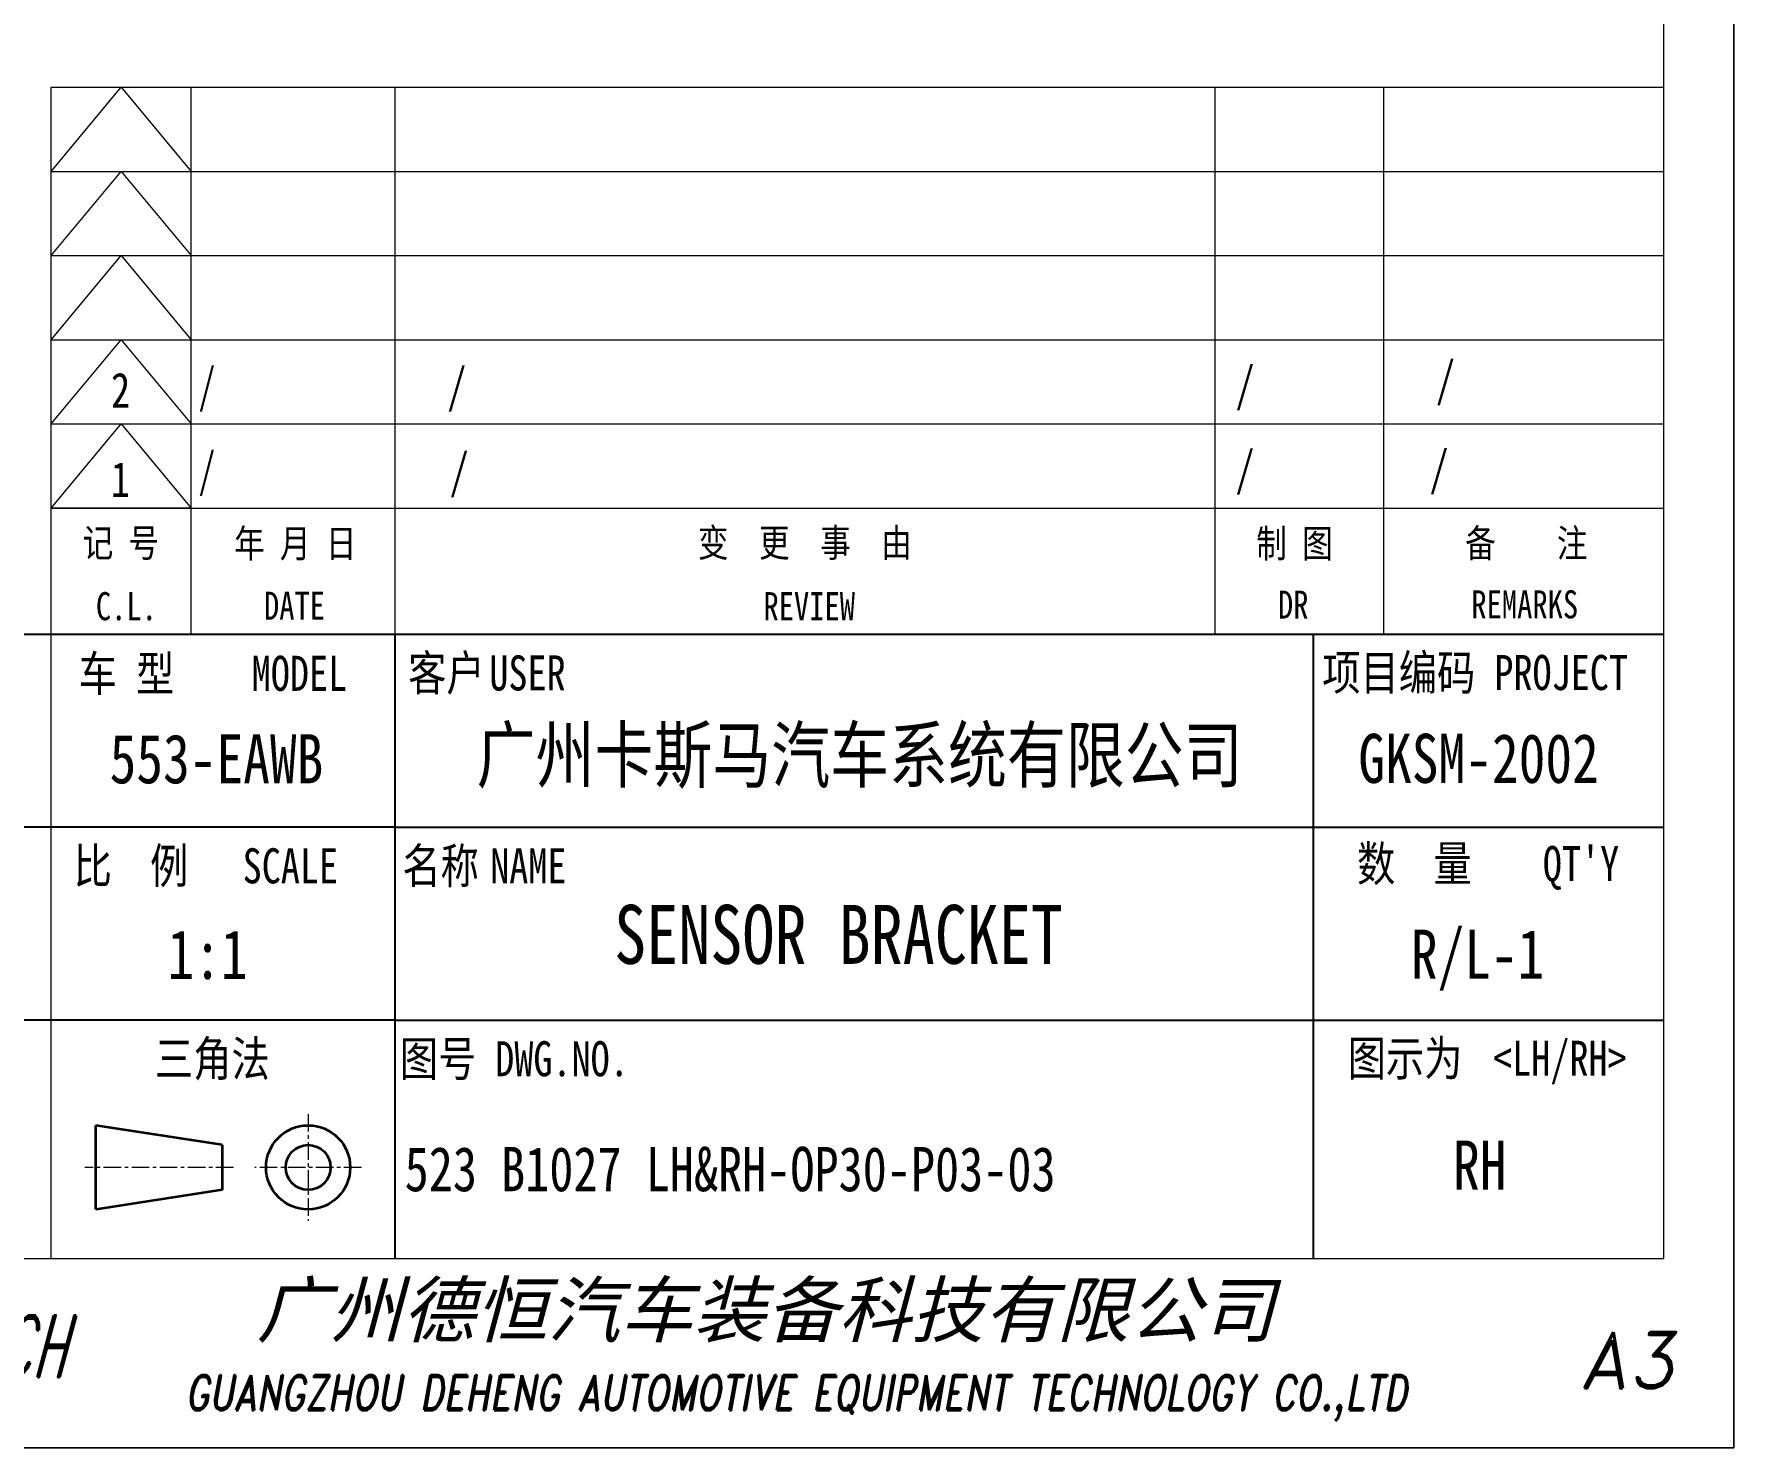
# Model space of a CAD drawing. Header units: millimetres. Extents: x 1333 to 70140, y -42879 to -5704.
# Drawn here: x 69311.5 to 69432.7, y -26173.4 to -26072.6 of the extents above; entities that cross this region are included whole.
import ezdxf
from ezdxf.enums import TextEntityAlignment as Align

# ---------------------------------------------------------------- set-up
doc = ezdxf.new("R2010")
doc.units = ezdxf.units.MM
doc.header["$LTSCALE"] = 0.5
doc.linetypes.add('AM_ISO08W050x2', pattern=[9, 6, -0.75, 1.5, -0.75])
doc.linetypes.add('CENTER', pattern=[2, 1.25, -0.25, 0.25, -0.25])
for name, color, linetype, lineweight in [('中心线', 2, 'AM_ISO08W050x2', 18), ('图框', 7, 'Continuous', 18), ('标注线', 3, 'Continuous', 18)]:
    doc.layers.add(name, color=color, linetype=linetype, lineweight=lineweight)
for name, color, linetype in [('图\\M+19E79\\M+195B6\\M+18E9A', 7, 'Continuous'), ('图号', 7, 'Continuous'), ('图名', 7, 'Continuous'), ('数量', 7, 'Continuous'), ('车型', 7, 'Continuous')]:
    doc.layers.add(name, color=color, linetype=linetype)
doc.layers.add('打印', color=7, linetype='Continuous', lineweight=15, plot=False)
doc.layers.add('打印-禁用', color=7, linetype='Continuous', lineweight=15, plot=False)
doc.styles.add('STYLE1', font='')
doc.styles.add('国标', font='simfang.ttf', dxfattribs={"width": 0.8})
doc.styles.add('标题\\M+18E9A', font='romand.shx', dxfattribs={"oblique": 10, "bigfont": 'bigfont.shx'})
doc.styles.get('STYLE1').set_extended_font_data('SimSun')

# ---------------------------------------------------------------- blocks, each defined once
blk = doc.blocks.new('GZDEH零件A3图框V01版')
at = {"layer": '中心线', "color": 1, "linetype": 'CENTER', "lineweight": 5, "ltscale": 2}
for p, q in [((3175.82, -1822.66), (3175.82, -1830.26)), ((3170.49, -1826.46), (3159.89, -1826.46)), ((3179.62, -1826.46), (3172.02, -1826.46))]:
    blk.add_line(p, q, dxfattribs=at)
at = {"layer": '图\\M+19E79\\M+195B6\\M+18E9A', "color": 7}
blk.add_line((3272.49, -1788.46), (3092.49, -1788.46), dxfattribs=at)
at = {"layer": '图\\M+19E79\\M+195B6\\M+18E9A', "color": 9}
for p, q in [((3272.49, -1788.46), (3092.49, -1788.46)), ((3181.99, -1788.46), (3181.99, -1832.96)), ((3247.49, -1788.46), (3247.49, -1832.96)), ((3181.99, -1802.21), (3092.49, -1802.21)), ((3181.99, -1802.21), (3272.49, -1802.21)), ((3181.99, -1815.96), (3092.49, -1815.96)), ((3181.99, -1815.96), (3272.49, -1815.96))]:
    blk.add_line(p, q, dxfattribs=at)
at = {"layer": '图框', "linetype": 'Continuous'}
for p, q in [((3272.49, -1832.96), (3272.49, -1554.46)), ((3157.49, -1749.46), (3272.49, -1749.46)), ((3157.49, -1832.96), (3157.49, -1749.46)), ((2882.49, -1832.96), (3272.49, -1832.96))]:
    blk.add_line(p, q, dxfattribs=at)
at = {"layer": '图框', "color": 9}
for p, q in [((3157.49, -1755.46), (3162.49, -1749.46)), ((3162.49, -1749.46), (3167.49, -1755.46)), ((3167.49, -1788.46), (3167.49, -1749.46)), ((3240.49, -1788.46), (3240.49, -1749.46)), ((3252.49, -1749.46), (3252.49, -1788.46)), ((3157.49, -1755.46), (3272.49, -1755.46)), ((3157.49, -1761.46), (3162.49, -1755.46)), ((3162.49, -1755.46), (3167.49, -1761.46)), ((3157.49, -1761.46), (3272.49, -1761.46)), ((3157.49, -1767.46), (3162.49, -1761.46)), ((3162.49, -1761.46), (3167.49, -1767.46)), ((3157.49, -1767.46), (3272.49, -1767.46)), ((3157.49, -1773.46), (3162.49, -1767.46)), ((3162.49, -1767.46), (3167.49, -1773.46)), ((3157.49, -1773.46), (3272.49, -1773.46)), ((3157.49, -1779.46), (3162.49, -1773.46)), ((3162.49, -1773.46), (3167.49, -1779.46)), ((3157.49, -1779.46), (3272.49, -1779.46))]:
    blk.add_line(p, q, dxfattribs=at)
at = {"layer": '图框', "color": 9, "linetype": 'Continuous'}
blk.add_line((3181.99, -1749.46), (3181.99, -1832.96), dxfattribs=at)
at = {"layer": '图框', "color": 2, "linetype": 'ByBlock', "lineweight": 35}
for p, q in [((3169.69, -1824.86), (3160.69, -1823.46)), ((3160.69, -1829.46), (3160.69, -1823.46)), ((3169.69, -1824.86), (3169.69, -1828.06)), ((3169.69, -1828.06), (3160.69, -1829.46))]:
    blk.add_line(p, q, dxfattribs=at)
for radius in [3, 1.6]:
    blk.add_circle((3175.82, -1826.46), radius, dxfattribs=at)
at = {"layer": '打印-禁用', "linetype": 'Continuous'}
for p, q in [((3277.49, -1846.46), (3277.49, -1549.46)), ((2857.49, -1846.46), (3277.49, -1846.46))]:
    blk.add_line(p, q, dxfattribs=at)
at = {"layer": '图\\M+19E79\\M+195B6\\M+18E9A', "color": 9, "style": '国标', "width": 0.8}
for s, p in [('车 型', (3162.87, -1791.2)), ('MODEL', (3175.2, -1791.24))]:
    blk.add_text(s, height=2.5, dxfattribs=at).set_placement(p, align=Align.MIDDLE)
for s, p in [('客户', (3185.68, -1792.46)), ('USER', (3191.46, -1792.46))]:
    blk.add_text(s, height=2.5, dxfattribs=at).set_placement(p, align=Align.CENTER)
for s, p in [('项目编码 PROJECT', (3248.13, -1792.43)), ('比  例\u3000', (3159.1, -1806.21)), ('SCALE', (3171.15, -1806.21)), ('名称\u3000', (3182.54, -1806.21)), ('NAME', (3188.8, -1806.21)), ('数  量', (3250.61, -1806.05)), ("QT'Y ", (3263.86, -1806.05)), ('三角法', (3164.9, -1819.96)), ('图号', (3182.36, -1819.96)), ('DWG.NO.', (3189.16, -1819.96)), ('图示为', (3249.94, -1819.93)), ('<LH/RH>', (3260.31, -1819.93))]:
    blk.add_text(s, height=2.5, dxfattribs=at).set_placement(p)
at = {"layer": '图\\M+19E79\\M+195B6\\M+18E9A', "color": 7, "lineweight": -3, "style": 'STYLE1', "oblique": 15}
blk.add_text('广州德恒汽车装备科技有限公司', height=3.8, dxfattribs=at).set_placement((3172.16, -1838.51))
at = {"layer": '图\\M+19E79\\M+195B6\\M+18E9A', "color": 7, "style": '标题\\M+18E9A'}
for s, height, oblique, width, p in [('DEH-TECH', 4.4, 15, 0.6, (3149.16, -1839.21)), ('GUANGZHOU DEHENG AUTOMOTIVE EQUIPMENT TECHNOLOGY CO.,LTD ', 2.5, 10, 0.75, (3211.26, -1842.9))]:
    blk.add_text(s, height=height, dxfattribs=dict(at, oblique=oblique, width=width)).set_placement(p, align=Align.MIDDLE)
at = {"layer": '图\\M+19E79\\M+195B6\\M+18E9A', "color": 7, "style": '标题\\M+18E9A', "oblique": 10}
blk.add_text('A3', height=4, dxfattribs=at).set_placement((3269.91, -1840.2), align=Align.MIDDLE)
at = {"layer": '图框', "color": 9, "style": '国标', "width": 0.8}
for s, p in [('年 月 日', (3174.9, -1782.98)), ('变  更  事  由', (3211.24, -1782.93)), ('记 号', (3162.47, -1782.94)), ('C.L.', (3162.86, -1787.45)), ('DATE', (3174.85, -1787.42)), ('REVIEW', (3211.55, -1787.45))]:
    blk.add_text(s, height=2, dxfattribs=at).set_placement(p, align=Align.CENTER)
for s, p in [('备    注', (3262.68, -1781.92)), ('制 图', (3246.15, -1781.95)), ('DR', (3246.06, -1786.34)), ('REMARKS', (3262.57, -1786.32))]:
    blk.add_text(s, height=2, dxfattribs=at).set_placement(p, align=Align.MIDDLE)
blk = doc.blocks.new('DEH A3')
at = {"layer": '图框'}
blk.add_blockref('GZDEH零件A3图框V01版', (-2857.49, 1846.46), dxfattribs=at)

msp = doc.modelspace()

# ---------------------------------------------------------------- linework, layer by layer
at = {"layer": '打印'}
msp.add_lwpolyline([(69012.748, -25876.398), (69432.748, -25876.398), (69432.748, -26173.398), (69012.748, -26173.398)], close=True, dxfattribs=at)
at = {"layer": '标注线'}
for p, q in [((69312.748, -26106.398), (69317.748, -26100.398)), ((69317.748, -26100.398), (69322.748, -26106.398)), ((69322.748, -26106.398), (69312.748, -26106.398))]:
    msp.add_line(p, q, dxfattribs=at)

# ---------------------------------------------------------------- block references
at = {"layer": '图框'}
msp.add_blockref('DEH A3', (69012.748, -26173.398), dxfattribs=at)

# ---------------------------------------------------------------- texts
at = {"layer": '图\\M+19E79\\M+195B6\\M+18E9A', "color": 3, "style": '国标'}
for s, height, width, p in [('2', 2.5, 0.8, (69317.026, -26099.242)), ('/', 2.5, 0.705904, (69323.258, -26098.926)), ('/', 2.5, 0.8, (69340.993, -26098.926)), ('/', 2.5, 0.8, (69397.198, -26098.827)), ('/', 2.5, 0.8, (69411.493, -26098.457)), ('/', 2.5, 0.705904, (69323.258, -26104.926)), ('/', 2.5, 0.8, (69341.165, -26105.011)), ('/', 2.5, 0.8, (69397.198, -26104.827)), ('/', 2.5, 0.8, (69411.03, -26104.817)), ('1', 2.5, 0.8, (69317.015, -26105.602)), ('广州卡斯马汽车系统有限公司', 3.85, 0.8, (69343.093, -26125.917)), ('GKSM-2002', 3.5, 0.8, (69405.965, -26125.988)), ('1:1', 3.5, 0.8, (69321.049, -26139.965))]:
    msp.add_text(s, height=height, dxfattribs=dict(at, width=width)).set_placement(p)
at = {"layer": '图\\M+19E79\\M+195B6\\M+18E9A', "color": 3, "style": '国标', "width": 0.8}
msp.add_text('RH', height=3.5, dxfattribs=at).set_placement((69414.62, -26154.982), align=Align.CENTER)
at = {"layer": '图号', "color": 3, "style": '国标', "width": 0.8}
msp.add_text('523 B1027 LH&RH-OP30-P03-03', height=3.15875, dxfattribs=at).set_placement((69337.959, -26155.093))
at = {"layer": '图名', "color": 3, "style": '国标', "width": 0.8}
msp.add_text('SENSOR BRACKET', height=4.2, dxfattribs=at).set_placement((69368.9, -26138.885), align=Align.CENTER)
at = {"layer": '数量', "color": 3, "style": '国标', "width": 0.8}
msp.add_text('R/L-1', height=3.5, dxfattribs=at).set_placement((69414.466, -26139.95), align=Align.CENTER)
at = {"layer": '车型', "color": 3, "style": '国标', "width": 0.8}
msp.add_text('553-EAWB', height=3.5, dxfattribs=at).set_placement((69324.543, -26126.017), align=Align.CENTER)

doc.saveas('drawing.dxf')
